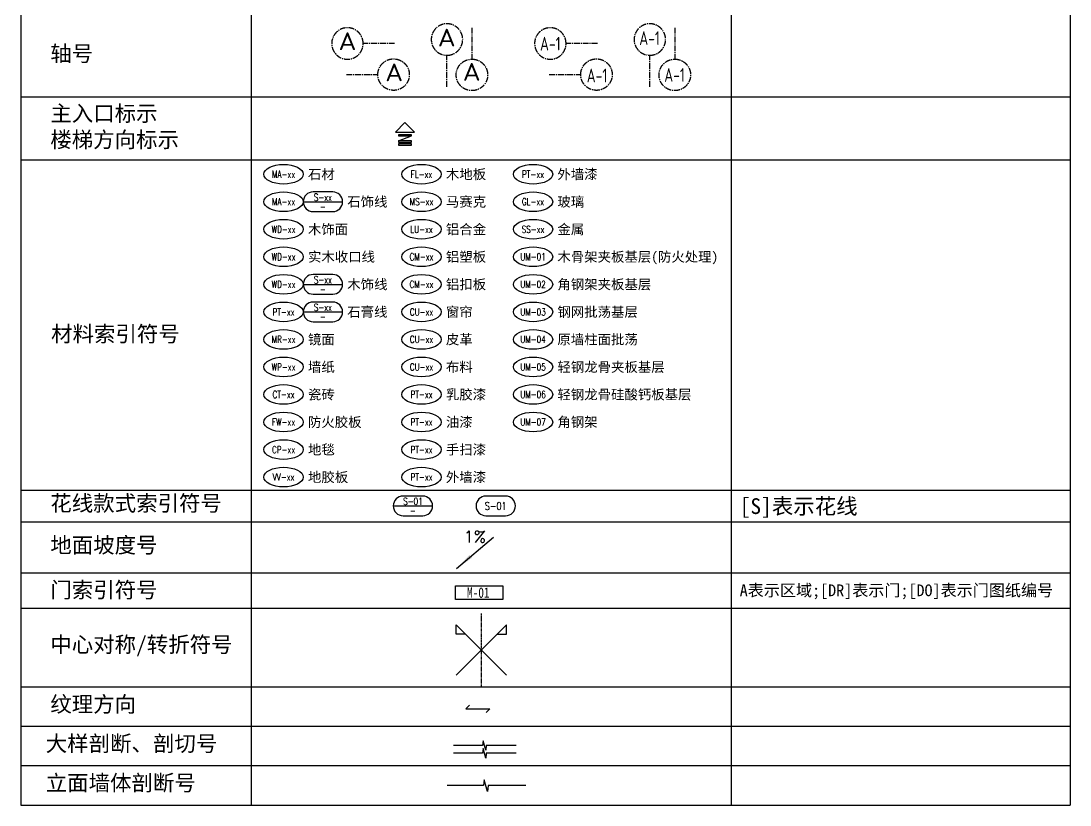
# Model space of a CAD drawing. Header units: millimetres. Extents: x -235126 to 312941, y -228449 to 114042.
# Drawn here: x -42508 to -9151, y 35428 to 60340 of the extents above; entities that cross this region are included whole.
import ezdxf
from ezdxf.enums import TextEntityAlignment as Align

# ---------------------------------------------------------------- set-up
doc = ezdxf.new("R2010")
doc.units = ezdxf.units.MM
doc.header["$LTSCALE"] = 800
doc.linetypes.add('CENTER2', pattern=[1.125, 0.75, -0.125, 0.125, -0.125])
doc.linetypes.add('PHANTOM2', pattern=[1.25, 0.625, -0.125, 0.125, -0.125, 0.125, -0.125])
doc.layers.add('AXIS', color=3, linetype='Continuous')
doc.layers.add('FC-地坪铺贴', color=8, linetype='Continuous')
doc.styles.add('HAN', font='romans', dxfattribs={"bigfont": 'hzdx.shx'})
doc.styles.add('HZDX', font='isocp3.shx', dxfattribs={"width": 0.8, "bigfont": 'hzdx.shx'})
doc.styles.add('ISO', font='ISOCP.shx', dxfattribs={"width": 0.75})
doc.styles.add('LINEDRAW', font='txt.shx', dxfattribs={"width": 0.7, "bigfont": '1.shx'})
doc.styles.add('TXT', font='txt.shx')
doc.styles.add('宋-ZY', font='')
doc.styles.add('繁线体', font='simhei.ttf')
doc.styles.add('黑体', font='simhei.ttf', dxfattribs={"width": 0.8})
doc.styles.get('宋-ZY').set_extended_font_data('SimSun')

# ---------------------------------------------------------------- blocks, each defined once
blk = doc.blocks.new('MH3.5')
at = {"color": 2}
blk.add_lwpolyline([(12, -1.75), (0, -1.75), (0, 1.75), (12, 1.75)], close=True, dxfattribs=at)
at = {"color": 4, "ltscale": 2, "style": 'HZDX', "width": 0.8}
blk.add_attdef('CH+2.400', text='', height=2.64, dxfattribs=at).set_placement((5.78, 0.01), align=Align.MIDDLE_CENTER)
blk = doc.blocks.new('MARK-IN')
for p, q in [((-120, -123), (0, 0)), ((0, 0), (120, -123)), ((-120, -123), (120, -123)), ((-83, -235), (83, -171))]:
    blk.add_line(p, q)
for points in [[(83, -171), (83, -156), (-83, -156), (-83, -171)], [(83, -250), (83, -235), (-83, -235), (-83, -250)], [(83, -289), (83, -273), (-83, -273), (-83, -289)]]:
    blk.add_lwpolyline(points, close=True)
blk = doc.blocks.new('A$C48007FC5')
at = {"color": 2}
blk.add_line((0, 0), (9.47, 7.93), dxfattribs=at)
blk.add_solid([(0, 0), (3.37, 3.45), (3.99, 2.71)], dxfattribs=at)
at = {"color": 7, "style": 'HAN'}
blk.add_text('1%', height=3, rotation=359.7652, dxfattribs=at).set_placement((1.87, 6.61))
blk = doc.blocks.new('MARK-S-2')
at = {"color": 0}
blk.add_lwpolyline([(7.5, 2.5), (2.5, 2.5, 1), (2.5, -2.5), (7.5, -2.5, 1)], format="xyb", close=True, dxfattribs=at)
at = {"color": 7, "style": 'LINEDRAW', "width": 0.75}
blk.add_attdef('S-01', text='', height=2, dxfattribs=at).set_placement((5, 0), align=Align.MIDDLE_CENTER)
blk = doc.blocks.new('MARK-S-1')
blk.add_line((0, 0), (10, 0))
at = {"color": 0}
blk.add_lwpolyline([(7.5, 2.5), (2.5, 2.5, 1), (2.5, -2.5), (7.5, -2.5, 1)], format="xyb", close=True, dxfattribs=at)
at = {"color": 7, "style": 'LINEDRAW', "width": 0.75}
for tag, p in [('S-01', (5, 1.15)), ('-', (5, -1.23))]:
    blk.add_attdef(tag, text='', height=1.8, dxfattribs=at).set_placement(p, align=Align.MIDDLE_CENTER)
blk = doc.blocks.new('MARK-ME-M1')
blk.add_ellipse((5, 0), major_axis=(5, 0), ratio=0.5)
at = {"color": 7, "style": '宋-ZY'}
blk.add_attdef('MA-XX', text='', height=1.88, dxfattribs=at).set_placement((5, 0), align=Align.MIDDLE_CENTER)
blk.add_attdef('材料', text='', height=2.5, dxfattribs=at).set_placement((11.2, 0), align=Align.MIDDLE_LEFT)
blk = doc.blocks.new('MARK-ME-M2')
blk.add_line((10, 0), (20, 0))
blk.add_lwpolyline([(17.5, 2.5), (12.5, 2.5, 1), (12.5, -2.5), (17.5, -2.5, 1)], format="xyb", close=True)
blk.add_ellipse((5, 0), major_axis=(5, 0), ratio=0.5)
at = {"color": 2, "style": 'TXT', "width": 0.75}
for tag, p in [('MA-XX', (5, 0)), ('S-01', (15, 1.15)), ('-', (15, -1.23))]:
    blk.add_attdef(tag, text='', height=1.8, dxfattribs=at).set_placement(p, align=Align.MIDDLE_CENTER)
at = {"color": 7, "style": '宋-ZY'}
blk.add_attdef('材料', text='', height=2.5, dxfattribs=at).set_placement((21.2, 0), align=Align.MIDDLE_LEFT)
blk = doc.blocks.new('ZHTHA1')
at = {"color": 8, "linetype": 'CENTER2', "ltscale": 0.0025}
blk.add_line((0, 0), (-8, 0), dxfattribs=at)
blk.add_ellipse((-12, 0), major_axis=(2.83, 2.83), ratio=1, start_param=5.497787, end_param=11.780972, dxfattribs=at)
at = {"color": 7, "style": 'ISO', "width": 1.25}
blk.add_attdef('A', text='', height=4.5, dxfattribs=at).set_placement((-12, -3.03), align=Align.BOTTOM_CENTER)

msp = doc.modelspace()

# ---------------------------------------------------------------- linework, layer by layer
for p, q in [((-42507.8, 80307.8), (-42507.8, 35428.4)), ((-35192, 80307.8), (-35192, 35428.4)), ((-19922.9, 80307.8), (-19922.9, 35428.4)), ((-9151.4, 80307.8), (-9151.4, 35428.4)), ((-42507.8, 57928.4), (-9151.4, 57928.4)), ((-42507.8, 57928.4), (-9151.4, 57928.4)), ((-42507.8, 55928.4), (-9151.4, 55928.4)), ((-42507.8, 55928.4), (-9151.4, 55928.4)), ((-42507.8, 45428.4), (-9151.4, 45428.4)), ((-42507.8, 45428.4), (-9151.4, 45428.4)), ((-42507.8, 45428.4), (-9151.4, 45428.4)), ((-42507.8, 44428.4), (-9151.4, 44428.4)), ((-42507.8, 44428.4), (-9151.4, 44428.4)), ((-42507.8, 44428.4), (-9151.4, 44428.4)), ((-42507.8, 42803.4), (-9151.4, 42803.4)), ((-42507.8, 42803.4), (-9151.4, 42803.4)), ((-42507.8, 42803.4), (-9151.4, 42803.4)), ((-42507.8, 42803.4), (-9151.4, 42803.4)), ((-42507.8, 42803.4), (-9151.4, 42803.4)), ((-42507.8, 42803.4), (-9151.4, 42803.4)), ((-42507.8, 42803.4), (-9151.4, 42803.4)), ((-42507.8, 41678.4), (-9151.4, 41678.4)), ((-42507.8, 39178.4), (-9151.4, 39178.4)), ((-42507.8, 39178.4), (-9151.4, 39178.4)), ((-42507.8, 39178.4), (-9151.4, 39178.4)), ((-42507.8, 37928.4), (-9151.4, 37928.4)), ((-42507.8, 36678.4), (-9151.4, 36678.4)), ((-42507.8, 35428.4), (-9151.4, 35428.4))]:
    msp.add_line(p, q)
at = {"color": 253, "linetype": 'PHANTOM2', "ltscale": 0.01}
msp.add_line((-27870, 41511.7), (-27870, 39183.2), dxfattribs=at)
msp.add_lwpolyline([(-27201.9, 56820.3, 0, 0, 0), (-25883.8, 56820.3, 150, 0, 0), (-25296.9, 56820.3, 0, 0, 0)], format="xyseb")
at = {"color": 2}
for points in [[(-28370, 40852.3), (-28670, 40852.3), (-28670, 41152.3), (-27070, 39552.3)], [(-27370, 40852.3), (-27070, 40852.3), (-27070, 41152.3), (-28670, 39552.3)]]:
    msp.add_lwpolyline(points, dxfattribs=at)
at = {"color": 7}
for points in [[(-26757.8, 37321.6), (-27711.5, 37321.6), (-27726.5, 37171.6), (-27816.5, 37471.6), (-27831.7, 37321.6), (-28758.8, 37321.6)], [(-26757.8, 37071.6), (-27711.5, 37071.6), (-27726.5, 36921.6), (-27816.5, 37221.6), (-27831.7, 37071.6), (-28758.8, 37071.6)], [(-26458.1, 36044.1), (-27650.1, 36044.1), (-27668.9, 35856.6), (-27781.4, 36231.6), (-27800.4, 36044.1), (-28959.3, 36044.1)]]:
    msp.add_lwpolyline(points, dxfattribs=at)
at = {"layer": 'FC-地坪铺贴', "color": 7}
msp.add_lwpolyline([(-28245.4, 38601.4), (-28360.8, 38487.1), (-27597.4, 38487.1), (-27712.8, 38372.8)], dxfattribs=at)

# ---------------------------------------------------------------- block references
for name, p, xscale, yscale, zscale in [('MARK-IN', (-30297.9, 57114.5), 2.5, 2.5, 2.5), ('A$C48007FC5', (-28664.3, 42942.4), 125, 125, 125)]:
    msp.add_blockref(name, p, dxfattribs=dict(xscale=xscale, yscale=yscale, zscale=zscale))
ref = msp.add_blockref('MARK-ME-M1', (-34782.7, 55472.2), dxfattribs=dict(xscale=125, yscale=125, zscale=125))
ref.add_attrib('材料', '石材', dxfattribs={"color": 7, "height": 312.5, "style": '宋-ZY'}).set_placement((-33382.7, 55472.2), align=Align.MIDDLE_LEFT)
ref.add_attrib('MA-XX', 'MA-xx', dxfattribs={"color": 2, "height": 225, "style": 'TXT', "width": 0.75}).set_placement((-34157.7, 55472.2), align=Align.MIDDLE_CENTER)
ref = msp.add_blockref('MARK-ME-M1', (-30396.4, 55472.2), dxfattribs=dict(xscale=125, yscale=125, zscale=125))
ref.add_attrib('材料', '木地板', dxfattribs={"color": 7, "height": 312.5, "style": '宋-ZY'}).set_placement((-28996.4, 55472.2), align=Align.MIDDLE_LEFT)
ref.add_attrib('MA-XX', 'FL-xx', dxfattribs={"color": 2, "height": 225, "style": 'TXT', "width": 0.75}).set_placement((-29771.4, 55472.2), align=Align.MIDDLE_CENTER)
ref = msp.add_blockref('MARK-ME-M1', (-26851.3, 55472.2), dxfattribs=dict(xscale=125, yscale=125, zscale=125))
ref.add_attrib('材料', '外墙漆', dxfattribs={"color": 7, "height": 312.5, "style": '宋-ZY'}).set_placement((-25451.3, 55472.2), align=Align.MIDDLE_LEFT)
ref.add_attrib('MA-XX', 'PT-xx', dxfattribs={"color": 2, "height": 225, "style": 'TXT', "width": 0.75}).set_placement((-26226.3, 55472.2), align=Align.MIDDLE_CENTER)
at = {"xscale": 125, "yscale": 125, "zscale": 125}
for p, values in [((-34782.7, 54597.2), {'MA-XX': 'MA-xx', '-': '-', 'S-01': 'S-xx', '材料': '石饰线'}), ((-34782.7, 51972.2), {'MA-XX': 'WD-xx', '-': '-', 'S-01': 'S-xx', '材料': '木饰线'}), ((-34782.7, 51097.2), {'MA-XX': 'PT-xx', '-': '-', 'S-01': 'S-xx', '材料': '石膏线'})]:
    msp.add_blockref('MARK-ME-M2', p, dxfattribs=at).add_auto_attribs(values)
ref = msp.add_blockref('MARK-ME-M1', (-30396.4, 54597.2), dxfattribs=dict(xscale=125, yscale=125, zscale=125))
ref.add_attrib('材料', '马赛克', dxfattribs={"color": 7, "height": 312.5, "style": '宋-ZY'}).set_placement((-28996.4, 54597.2), align=Align.MIDDLE_LEFT)
ref.add_attrib('MA-XX', 'MS-xx', dxfattribs={"color": 2, "height": 225, "style": 'TXT', "width": 0.75}).set_placement((-29771.4, 54597.2), align=Align.MIDDLE_CENTER)
ref = msp.add_blockref('MARK-ME-M1', (-26851.3, 54597.2), dxfattribs=dict(xscale=125, yscale=125, zscale=125))
ref.add_attrib('材料', '玻璃', dxfattribs={"color": 7, "height": 312.5, "style": '宋-ZY'}).set_placement((-25451.3, 54597.2), align=Align.MIDDLE_LEFT)
ref.add_attrib('MA-XX', 'GL-xx', dxfattribs={"color": 2, "height": 225, "style": 'TXT', "width": 0.75}).set_placement((-26226.3, 54597.2), align=Align.MIDDLE_CENTER)
ref = msp.add_blockref('MARK-ME-M1', (-34782.7, 53722.2), dxfattribs=dict(xscale=125, yscale=125, zscale=125))
ref.add_attrib('材料', '木饰面', dxfattribs={"color": 7, "height": 312.5, "style": '宋-ZY'}).set_placement((-33382.7, 53722.2), align=Align.MIDDLE_LEFT)
ref.add_attrib('MA-XX', 'WD-xx', dxfattribs={"color": 2, "height": 225, "style": 'TXT', "width": 0.75}).set_placement((-34157.7, 53722.2), align=Align.MIDDLE_CENTER)
ref = msp.add_blockref('MARK-ME-M1', (-30396.4, 53722.2), dxfattribs=dict(xscale=125, yscale=125, zscale=125))
ref.add_attrib('材料', '铝合金', dxfattribs={"color": 7, "height": 312.5, "style": '宋-ZY'}).set_placement((-28996.4, 53722.2), align=Align.MIDDLE_LEFT)
ref.add_attrib('MA-XX', 'LU-xx', dxfattribs={"color": 2, "height": 225, "style": 'TXT', "width": 0.75}).set_placement((-29771.4, 53722.2), align=Align.MIDDLE_CENTER)
ref = msp.add_blockref('MARK-ME-M1', (-26851.3, 53722.2), dxfattribs=dict(xscale=125, yscale=125, zscale=125))
ref.add_attrib('材料', '金属', dxfattribs={"color": 7, "height": 312.5, "style": '宋-ZY'}).set_placement((-25451.3, 53722.2), align=Align.MIDDLE_LEFT)
ref.add_attrib('MA-XX', 'SS-xx', dxfattribs={"color": 2, "height": 225, "style": 'TXT', "width": 0.75}).set_placement((-26226.3, 53722.2), align=Align.MIDDLE_CENTER)
ref = msp.add_blockref('MARK-ME-M1', (-34782.7, 52847.2), dxfattribs=dict(xscale=125, yscale=125, zscale=125))
ref.add_attrib('材料', '实木收口线', dxfattribs={"color": 7, "height": 312.5, "style": '宋-ZY'}).set_placement((-33382.7, 52847.2), align=Align.MIDDLE_LEFT)
ref.add_attrib('MA-XX', 'WD-xx', dxfattribs={"color": 2, "height": 225, "style": 'TXT', "width": 0.75}).set_placement((-34157.7, 52847.2), align=Align.MIDDLE_CENTER)
ref = msp.add_blockref('MARK-ME-M1', (-30396.4, 52847.2), dxfattribs=dict(xscale=125, yscale=125, zscale=125))
ref.add_attrib('材料', '铝塑板', dxfattribs={"color": 7, "height": 312.5, "style": '宋-ZY'}).set_placement((-28996.4, 52847.2), align=Align.MIDDLE_LEFT)
ref.add_attrib('MA-XX', 'CM-xx', dxfattribs={"color": 2, "height": 225, "style": 'TXT', "width": 0.75}).set_placement((-29771.4, 52847.2), align=Align.MIDDLE_CENTER)
ref = msp.add_blockref('MARK-ME-M1', (-26851.3, 52847.2), dxfattribs=dict(xscale=125, yscale=125, zscale=125))
ref.add_attrib('材料', '木骨架夹板基层(防火处理)', dxfattribs={"color": 7, "height": 312.5, "style": '宋-ZY'}).set_placement((-25451.3, 52847.2), align=Align.MIDDLE_LEFT)
ref.add_attrib('MA-XX', 'UM-01', dxfattribs={"color": 2, "height": 225, "style": 'TXT', "width": 0.75}).set_placement((-26226.3, 52847.2), align=Align.MIDDLE_CENTER)
ref = msp.add_blockref('MARK-ME-M1', (-30396.4, 51972.2), dxfattribs=dict(xscale=125, yscale=125, zscale=125))
ref.add_attrib('材料', '铝扣板', dxfattribs={"color": 7, "height": 312.5, "style": '宋-ZY'}).set_placement((-28996.4, 51972.2), align=Align.MIDDLE_LEFT)
ref.add_attrib('MA-XX', 'CM-xx', dxfattribs={"color": 2, "height": 225, "style": 'TXT', "width": 0.75}).set_placement((-29771.4, 51972.2), align=Align.MIDDLE_CENTER)
ref = msp.add_blockref('MARK-ME-M1', (-26851.3, 51972.2), dxfattribs=dict(xscale=125, yscale=125, zscale=125))
ref.add_attrib('材料', '角钢架夹板基层', dxfattribs={"color": 7, "height": 312.5, "style": '宋-ZY'}).set_placement((-25451.3, 51972.2), align=Align.MIDDLE_LEFT)
ref.add_attrib('MA-XX', 'UM-02', dxfattribs={"color": 2, "height": 225, "style": 'TXT', "width": 0.75}).set_placement((-26226.3, 51972.2), align=Align.MIDDLE_CENTER)
ref = msp.add_blockref('MARK-ME-M1', (-30396.4, 51097.2), dxfattribs=dict(xscale=125, yscale=125, zscale=125))
ref.add_attrib('材料', '窗帘', dxfattribs={"color": 7, "height": 312.5, "style": '宋-ZY'}).set_placement((-28996.4, 51097.2), align=Align.MIDDLE_LEFT)
ref.add_attrib('MA-XX', 'CU-xx', dxfattribs={"color": 2, "height": 225, "style": 'TXT', "width": 0.75}).set_placement((-29771.4, 51097.2), align=Align.MIDDLE_CENTER)
ref = msp.add_blockref('MARK-ME-M1', (-26851.3, 51097.2), dxfattribs=dict(xscale=125, yscale=125, zscale=125))
ref.add_attrib('材料', '钢网批荡基层', dxfattribs={"color": 7, "height": 312.5, "style": '宋-ZY'}).set_placement((-25451.3, 51097.2), align=Align.MIDDLE_LEFT)
ref.add_attrib('MA-XX', 'UM-03', dxfattribs={"color": 2, "height": 225, "style": 'TXT', "width": 0.75}).set_placement((-26226.3, 51097.2), align=Align.MIDDLE_CENTER)
ref = msp.add_blockref('MARK-ME-M1', (-34782.7, 50222.2), dxfattribs=dict(xscale=125, yscale=125, zscale=125))
ref.add_attrib('材料', '镜面', dxfattribs={"color": 7, "height": 312.5, "style": '宋-ZY'}).set_placement((-33382.7, 50222.2), align=Align.MIDDLE_LEFT)
ref.add_attrib('MA-XX', 'MR-xx', dxfattribs={"color": 2, "height": 225, "style": 'TXT', "width": 0.75}).set_placement((-34157.7, 50222.2), align=Align.MIDDLE_CENTER)
ref = msp.add_blockref('MARK-ME-M1', (-30396.4, 50222.2), dxfattribs=dict(xscale=125, yscale=125, zscale=125))
ref.add_attrib('材料', '皮革', dxfattribs={"color": 7, "height": 312.5, "style": '宋-ZY'}).set_placement((-28996.4, 50222.2), align=Align.MIDDLE_LEFT)
ref.add_attrib('MA-XX', 'CU-xx', dxfattribs={"color": 2, "height": 225, "style": 'TXT', "width": 0.75}).set_placement((-29771.4, 50222.2), align=Align.MIDDLE_CENTER)
ref = msp.add_blockref('MARK-ME-M1', (-26851.3, 50222.2), dxfattribs=dict(xscale=125, yscale=125, zscale=125))
ref.add_attrib('材料', '原墙柱面批荡', dxfattribs={"color": 7, "height": 312.5, "style": '宋-ZY'}).set_placement((-25451.3, 50222.2), align=Align.MIDDLE_LEFT)
ref.add_attrib('MA-XX', 'UM-04', dxfattribs={"color": 2, "height": 225, "style": 'TXT', "width": 0.75}).set_placement((-26226.3, 50222.2), align=Align.MIDDLE_CENTER)
ref = msp.add_blockref('MARK-ME-M1', (-34782.7, 49347.2), dxfattribs=dict(xscale=125, yscale=125, zscale=125))
ref.add_attrib('材料', '墙纸', dxfattribs={"color": 7, "height": 312.5, "style": '宋-ZY'}).set_placement((-33382.7, 49347.2), align=Align.MIDDLE_LEFT)
ref.add_attrib('MA-XX', 'WP-xx', dxfattribs={"color": 2, "height": 225, "style": 'TXT', "width": 0.75}).set_placement((-34157.7, 49347.2), align=Align.MIDDLE_CENTER)
ref = msp.add_blockref('MARK-ME-M1', (-30395.8, 49347.2), dxfattribs=dict(xscale=125, yscale=125, zscale=125))
ref.add_attrib('材料', '布料', dxfattribs={"color": 7, "height": 312.5, "style": '宋-ZY'}).set_placement((-28995.8, 49347.2), align=Align.MIDDLE_LEFT)
ref.add_attrib('MA-XX', 'CU-xx', dxfattribs={"color": 2, "height": 225, "style": 'TXT', "width": 0.75}).set_placement((-29770.8, 49347.2), align=Align.MIDDLE_CENTER)
ref = msp.add_blockref('MARK-ME-M1', (-26851.3, 49347.2), dxfattribs=dict(xscale=125, yscale=125, zscale=125))
ref.add_attrib('材料', '轻钢龙骨夹板基层', dxfattribs={"color": 7, "height": 312.5, "style": '宋-ZY'}).set_placement((-25451.3, 49347.2), align=Align.MIDDLE_LEFT)
ref.add_attrib('MA-XX', 'UM-05', dxfattribs={"color": 2, "height": 225, "style": 'TXT', "width": 0.75}).set_placement((-26226.3, 49347.2), align=Align.MIDDLE_CENTER)
ref = msp.add_blockref('MARK-ME-M1', (-34782.7, 48472.2), dxfattribs=dict(xscale=125, yscale=125, zscale=125))
ref.add_attrib('材料', '瓷砖', dxfattribs={"color": 7, "height": 312.5, "style": '宋-ZY'}).set_placement((-33382.7, 48472.2), align=Align.MIDDLE_LEFT)
ref.add_attrib('MA-XX', 'CT-xx', dxfattribs={"color": 2, "height": 225, "style": 'TXT', "width": 0.75}).set_placement((-34157.7, 48472.2), align=Align.MIDDLE_CENTER)
ref = msp.add_blockref('MARK-ME-M1', (-30396.4, 48472.2), dxfattribs=dict(xscale=125, yscale=125, zscale=125))
ref.add_attrib('材料', '乳胶漆', dxfattribs={"color": 7, "height": 312.5, "style": '宋-ZY'}).set_placement((-28996.4, 48472.2), align=Align.MIDDLE_LEFT)
ref.add_attrib('MA-XX', 'PT-xx', dxfattribs={"color": 2, "height": 225, "style": 'TXT', "width": 0.75}).set_placement((-29771.4, 48472.2), align=Align.MIDDLE_CENTER)
ref = msp.add_blockref('MARK-ME-M1', (-26851.3, 48472.2), dxfattribs=dict(xscale=125, yscale=125, zscale=125))
ref.add_attrib('材料', '轻钢龙骨硅酸钙板基层', dxfattribs={"color": 7, "height": 312.5, "style": '宋-ZY'}).set_placement((-25451.3, 48472.2), align=Align.MIDDLE_LEFT)
ref.add_attrib('MA-XX', 'UM-06', dxfattribs={"color": 2, "height": 225, "style": 'TXT', "width": 0.75}).set_placement((-26226.3, 48472.2), align=Align.MIDDLE_CENTER)
ref = msp.add_blockref('MARK-ME-M1', (-34782.7, 47597.2), dxfattribs=dict(xscale=125, yscale=125, zscale=125))
ref.add_attrib('材料', '防火胶板', dxfattribs={"color": 7, "height": 312.5, "style": '宋-ZY'}).set_placement((-33382.7, 47597.2), align=Align.MIDDLE_LEFT)
ref.add_attrib('MA-XX', 'FW-xx', dxfattribs={"color": 2, "height": 225, "style": 'TXT', "width": 0.75}).set_placement((-34157.7, 47597.2), align=Align.MIDDLE_CENTER)
ref = msp.add_blockref('MARK-ME-M1', (-30396.4, 47597.2), dxfattribs=dict(xscale=125, yscale=125, zscale=125))
ref.add_attrib('材料', '油漆', dxfattribs={"color": 7, "height": 312.5, "style": '宋-ZY'}).set_placement((-28996.4, 47597.2), align=Align.MIDDLE_LEFT)
ref.add_attrib('MA-XX', 'PT-xx', dxfattribs={"color": 2, "height": 225, "style": 'TXT', "width": 0.75}).set_placement((-29771.4, 47597.2), align=Align.MIDDLE_CENTER)
ref = msp.add_blockref('MARK-ME-M1', (-26851.3, 47597.2), dxfattribs=dict(xscale=125, yscale=125, zscale=125))
ref.add_attrib('材料', '角钢架', dxfattribs={"color": 7, "height": 312.5, "style": '宋-ZY'}).set_placement((-25451.3, 47597.2), align=Align.MIDDLE_LEFT)
ref.add_attrib('MA-XX', 'UM-07', dxfattribs={"color": 2, "height": 225, "style": 'TXT', "width": 0.75}).set_placement((-26226.3, 47597.2), align=Align.MIDDLE_CENTER)
ref = msp.add_blockref('MARK-ME-M1', (-34782.7, 46722.2), dxfattribs=dict(xscale=125, yscale=125, zscale=125))
ref.add_attrib('材料', '地毯', dxfattribs={"color": 7, "height": 312.5, "style": '宋-ZY'}).set_placement((-33382.7, 46722.2), align=Align.MIDDLE_LEFT)
ref.add_attrib('MA-XX', 'CP-xx', dxfattribs={"color": 2, "height": 225, "style": 'TXT', "width": 0.75}).set_placement((-34157.7, 46722.2), align=Align.MIDDLE_CENTER)
ref = msp.add_blockref('MARK-ME-M1', (-30396.4, 46722.2), dxfattribs=dict(xscale=125, yscale=125, zscale=125))
ref.add_attrib('材料', '手扫漆', dxfattribs={"color": 7, "height": 312.5, "style": '宋-ZY'}).set_placement((-28996.4, 46722.2), align=Align.MIDDLE_LEFT)
ref.add_attrib('MA-XX', 'PT-xx', dxfattribs={"color": 2, "height": 225, "style": 'TXT', "width": 0.75}).set_placement((-29771.4, 46722.2), align=Align.MIDDLE_CENTER)
ref = msp.add_blockref('MARK-ME-M1', (-34782.7, 45847.2), dxfattribs=dict(xscale=125, yscale=125, zscale=125))
ref.add_attrib('材料', '地胶板', dxfattribs={"color": 7, "height": 312.5, "style": '宋-ZY'}).set_placement((-33382.7, 45847.2), align=Align.MIDDLE_LEFT)
ref.add_attrib('MA-XX', 'VV-xx', dxfattribs={"color": 2, "height": 225, "style": 'TXT', "width": 0.75}).set_placement((-34157.7, 45847.2), align=Align.MIDDLE_CENTER)
ref = msp.add_blockref('MARK-ME-M1', (-30396.4, 45847.2), dxfattribs=dict(xscale=125, yscale=125, zscale=125))
ref.add_attrib('材料', '外墙漆', dxfattribs={"color": 7, "height": 312.5, "style": '宋-ZY'}).set_placement((-28996.4, 45847.2), align=Align.MIDDLE_LEFT)
ref.add_attrib('MA-XX', 'PT-xx', dxfattribs={"color": 2, "height": 225, "style": 'TXT', "width": 0.75}).set_placement((-29771.4, 45847.2), align=Align.MIDDLE_CENTER)
ref = msp.add_blockref('MARK-S-1', (-30669.3, 44931.1), dxfattribs=dict(xscale=125, yscale=125, zscale=125))
ref.add_attrib('-', '-', dxfattribs={"color": 2, "height": 225, "style": 'LINEDRAW', "width": 0.75}).set_placement((-30044.3, 44777.5), align=Align.MIDDLE_CENTER)
ref.add_attrib('S-01', 'S-01', dxfattribs={"color": 2, "height": 225, "style": 'TXT', "width": 0.75}).set_placement((-30044.3, 45074.4), align=Align.MIDDLE_CENTER)
ref = msp.add_blockref('MARK-S-2', (-28037.1, 44931.1), dxfattribs=dict(xscale=125, yscale=125, zscale=125))
ref.add_attrib('S-01', 'S-01', dxfattribs={"color": 2, "height": 250, "style": 'TXT', "width": 0.75}).set_placement((-27412.1, 44931.1), align=Align.MIDDLE_CENTER)
ref = msp.add_blockref('MH3.5', (-28687.9, 42175.5), dxfattribs=dict(xscale=125, yscale=125, zscale=125))
ref.add_attrib('CH+2.400', 'M-01', dxfattribs={"ltscale": 2, "height": 330, "style": '黑体', "width": 0.8}).set_placement((-27966, 42176.3), align=Align.MIDDLE_CENTER)
at = {"layer": 'AXIS'}
ref = msp.add_blockref('ZHTHA1', (-30627.4, 59624.9), dxfattribs=dict(at, xscale=125, yscale=125, zscale=125))
ref.add_attrib('A', 'A', dxfattribs={"layer": '0', "color": 2, "height": 562.5, "style": 'ISO', "width": 1.25}).set_placement((-32127.4, 59246.6), align=Align.BOTTOM_CENTER)
ref = msp.add_blockref('ZHTHA1', (-28962.6, 58251.6), dxfattribs=dict(at, xscale=125, yscale=125, zscale=125, rotation=269.9999999993746))
ref.add_attrib('A', 'A', dxfattribs={"layer": '0', "color": 2, "height": 562.5, "style": 'ISO', "width": 1.25}).set_placement((-28970.2, 59362.5), align=Align.BOTTOM_CENTER)
ref = msp.add_blockref('ZHTHA1', (-28168.8, 60127.4), dxfattribs=dict(at, xscale=-124.9999999999998, yscale=124.9999999999998, zscale=125, rotation=270.000000000987))
ref.add_attrib('A', 'A', dxfattribs={"layer": '0', "color": 2, "height": 562.5, "style": 'ISO', "width": 1.25}).set_placement((-28176.3, 58273.9), align=Align.BOTTOM_CENTER)
ref = msp.add_blockref('ZHTHA1', (-24176.5, 59624.9), dxfattribs=dict(at, xscale=125, yscale=125, zscale=125))
ref.add_attrib('A', 'A-1', dxfattribs={"layer": '0', "color": 2, "height": 437.5, "style": 'ISO', "width": 0.8}).set_placement((-25676.5, 59268.7), align=Align.BOTTOM_CENTER)
ref = msp.add_blockref('ZHTHA1', (-22511.7, 58251.6), dxfattribs=dict(at, xscale=125, yscale=125, zscale=125, rotation=269.9999999993746))
ref.add_attrib('A', 'A-1', dxfattribs={"layer": '0', "color": 2, "height": 437.5, "style": 'ISO', "width": 0.8}).set_placement((-22519.2, 59445.7), align=Align.BOTTOM_CENTER)
ref = msp.add_blockref('ZHTHA1', (-21717.8, 60127.4), dxfattribs=dict(at, xscale=-124.9999999999998, yscale=124.9999999999998, zscale=125, rotation=270.000000000987))
ref.add_attrib('A', 'A-1', dxfattribs={"layer": '0', "color": 2, "height": 437.5, "style": 'ISO', "width": 0.8}).set_placement((-21725.4, 58273.9), align=Align.BOTTOM_CENTER)
ref = msp.add_blockref('ZHTHA1', (-32159.9, 58636), dxfattribs=dict(at, xscale=-125, yscale=124.9999999999998, zscale=125))
ref.add_attrib('A', 'A', dxfattribs={"layer": '0', "color": 2, "height": 562.5, "rotation": 0, "style": 'ISO', "width": 1.25}).set_placement((-30641.6, 58257.7), align=Align.BOTTOM_CENTER)
ref = msp.add_blockref('ZHTHA1', (-25709, 58636), dxfattribs=dict(at, xscale=-125, yscale=124.9999999999998, zscale=125))
ref.add_attrib('A', 'A-1', dxfattribs={"layer": '0', "color": 2, "height": 437.5, "style": 'ISO', "width": 0.8}).set_placement((-24190.7, 58257.7), align=Align.BOTTOM_CENTER)

# ---------------------------------------------------------------- texts
at = {"attachment_point": 4, "style": '繁线体'}
for s, insert, char_height in [('轴号', (-41575.3, 59278.8), 500), ('主入口标示\\P楼梯方向标示', (-41575.3, 56959.3), 500), ('材料索引符号', (-41550.1, 50370.3), 500), ('花线款式索引符号', (-41575.3, 44988.9), 500), ('[S]表示花线', (-19654, 44866.1), 500), ('地面坡度号', (-41575.3, 43660.6), 500), ('门索引符号', (-41575.3, 42236.9), 500), ('A表示区域;[DR]表示门;[DO]表示门图纸编号', (-19654, 42201.2), 375), ('中心对称/转折符号', (-41575.3, 40468.3), 500), ('纹理方向', (-41575.3, 38603.1), 500), ('大样剖断、剖切号', (-41720.7, 37353.1), 500), ('立面墙体剖断号', (-41720.7, 36103.1), 500)]:
    msp.add_mtext(s, dxfattribs=dict(at, insert=insert, char_height=char_height))

doc.saveas('drawing.dxf')
